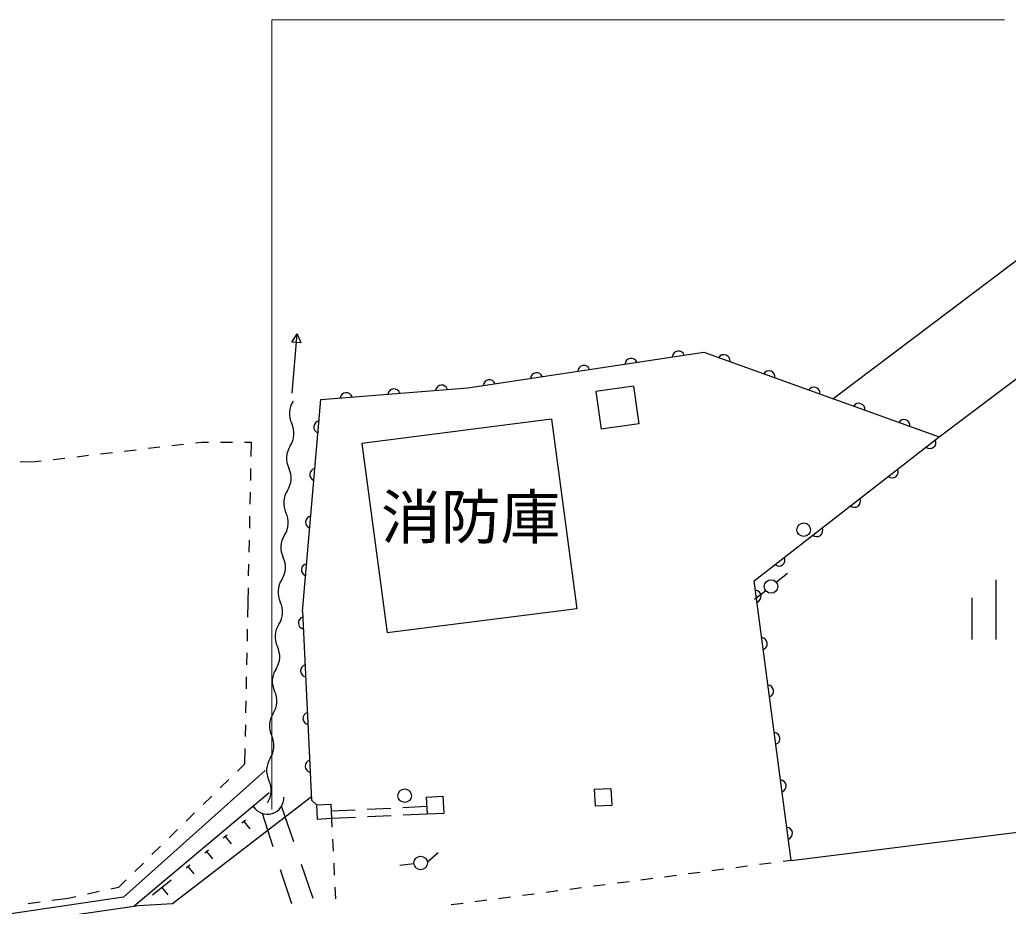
# Model space of a CAD drawing. Units: millimetres, scale not verified. Extents: x 40000 to 680000, y 20000 to 380000.
# Drawn here: x 288164 to 329514, y 304767 to 341840 of the extents above; entities that cross this region are included whole.
import ezdxf
from ezdxf.enums import TextEntityAlignment as Align

# ---------------------------------------------------------------- set-up
doc = ezdxf.new("R2010")
doc.units = ezdxf.units.MM
doc.header["$LTSCALE"] = 1000
doc.layers.add('M-BGD', color=7, linetype='Continuous', lineweight=25)
doc.layers.add('M-STR-HTXT', color=7, linetype='Continuous', lineweight=13)
doc.styles.add('ＭＳ ゴシック', font='')
doc.styles.get('ＭＳ ゴシック').set_extended_font_data('MS Gothic')

msp = doc.modelspace()

# ---------------------------------------------------------------- linework, layer by layer
at = {"layer": 'M-BGD'}
for p, q in [((322184, 325994), (342740, 341508)), ((326626, 324393), (346127, 339154)), ((299549, 328354), (299766, 328712)), ((299923, 328323), (299549, 328354)), ((299563, 326221), (299766, 328712)), ((299766, 328712), (299923, 328323)), ((316775, 327943), (326626, 324393)), ((313844, 326522), (312259, 326300)), ((312259, 326300), (312482, 324715)), ((313844, 326522), (314066, 324937)), ((299996, 317095), (300763, 325962)), ((310404, 325130), (302468, 324122)), ((310404, 325130), (311470, 317202)), ((314066, 324937), (312482, 324715)), ((318889, 318378), (326626, 324393)), ((293032, 323845), (292535, 323787)), ((294025, 323962), (293529, 323904)), ((295018, 324078), (294522, 324020)), ((295770, 324166), (295515, 324137)), ((296064, 324166), (295770, 324166)), ((297064, 324166), (296564, 324166)), ((297859, 324166), (297564, 324166)), ((297846, 323577), (297859, 324166)), ((302468, 324122), (303534, 316194)), ((289059, 323380), (288805, 323350)), ((290052, 323496), (289556, 323438)), ((291046, 323613), (290549, 323554)), ((292039, 323729), (291542, 323671)), ((288805, 323350), (288184, 323342)), ((297825, 322578), (297836, 323078)), ((297803, 321578), (297814, 322078)), ((297782, 320578), (297792, 321078)), ((297760, 319578), (297771, 320078)), ((297739, 318579), (297749, 319078)), ((320287, 318686), (319815, 318314)), ((329006, 315916), (329006, 318416)), ((297715, 317490), (297728, 318079)), ((320439, 306681), (318889, 318378)), ((319371, 317964), (318900, 317592)), ((328006, 315916), (328006, 317666)), ((297703, 316859), (297715, 317490)), ((311470, 317202), (303534, 316194)), ((299996, 317095), (300370, 309204)), ((297684, 315859), (297693, 316359)), ((297665, 314859), (297674, 315359)), ((297646, 313859), (297655, 314359)), ((297627, 312860), (297636, 313359)), ((297608, 311860), (297617, 312360)), ((297586, 310729), (297598, 311360)), ((297268, 310419), (297586, 310729)), ((296553, 309720), (296911, 310069)), ((298599, 309509), (292944, 304776)), ((295838, 309021), (296196, 309370)), ((305170, 309331), (305869, 309364)), ((305170, 309331), (305203, 308632)), ((305869, 309364), (305902, 308665)), ((312195, 309662), (312894, 309695)), ((312195, 309662), (312228, 308963)), ((312894, 309695), (312927, 308996)), ((299630, 307460), (299118, 308957)), ((300579, 309014), (300370, 309204)), ((300579, 309014), (301179, 309042)), ((300579, 309014), (300608, 308414)), ((301179, 309042), (301207, 308443)), ((305188, 308932), (304190, 308884)), ((312228, 308963), (312927, 308996)), ((295123, 308322), (295480, 308671)), ((298298, 308652), (298754, 307259)), ((302192, 308790), (301193, 308742)), ((301207, 308443), (302206, 308490)), ((303690, 308861), (302691, 308813)), ((302705, 308514), (303704, 308561)), ((304204, 308585), (305203, 308632)), ((305203, 308632), (305902, 308665)), ((297457, 308251), (297613, 308376)), ((297535, 308314), (297785, 308002)), ((300608, 308414), (301207, 308443)), ((301207, 308443), (301225, 308067)), ((320439, 306681), (332500, 308190)), ((294408, 307623), (294765, 307972)), ((296678, 307624), (296834, 307749)), ((296756, 307687), (297006, 307375)), ((293692, 306924), (294050, 307273)), ((301249, 307567), (301272, 307068)), ((295899, 306997), (296055, 307122)), ((295977, 307060), (296227, 306748)), ((305670, 307006), (305215, 306615)), ((292977, 306225), (293335, 306574)), ((295120, 306370), (295276, 306495)), ((295198, 306433), (295448, 306121)), ((300439, 305094), (299953, 306513)), ((301296, 306568), (301320, 306069)), ((304654, 306542), (304059, 306464)), ((318609, 306442), (318113, 306377)), ((319600, 306571), (319104, 306506)), ((320439, 306681), (320096, 306636)), ((299064, 306308), (299530, 304883)), ((315634, 306053), (315138, 305988)), ((316625, 306183), (316130, 306118)), ((317617, 306312), (317121, 306247)), ((292302, 305565), (292620, 305876)), ((293717, 305241), (294496, 305868)), ((312659, 305664), (312163, 305600)), ((313651, 305794), (313155, 305729)), ((314642, 305923), (314146, 305859)), ((290189, 305109), (290512, 305179)), ((291001, 305284), (291490, 305390)), ((291979, 305495), (292302, 305565)), ((294107, 305555), (294358, 305243)), ((301343, 305570), (301367, 305070)), ((309684, 305276), (309189, 305211)), ((310676, 305405), (310180, 305341)), ((311667, 305535), (311172, 305470)), ((288517, 304878), (289012, 304946)), ((289508, 305015), (290189, 305109)), ((306710, 304887), (306214, 304823)), ((307701, 305017), (307205, 304952)), ((308693, 305146), (308197, 305082))]:
    msp.add_line(p, q, dxfattribs=at)
for points in [[(300763, 325962), (306902, 326447), (316775, 327943)], [(298424, 310443), (292501, 305147), (265441, 301138)], [(69041, 280892), (87342, 280414), (103187, 280640), (114243, 281180), (127004, 282579), (140842, 284505), (164889, 287732), (186528, 290456), (220128, 294668), (234720, 296678), (265555, 300778), (293135, 304804), (294558, 304882), (300363, 309352)]]:
    msp.add_lwpolyline(points, dxfattribs=at)
for centre in [(320959, 320513), (319593, 318139), (304266, 309388), (304934, 306578)]:
    msp.add_circle(centre, 283, dxfattribs=at)
for centre, radius, start, end in [((315717, 327725), 256, 21.3438, 175.983), ((313740, 327425), 256, 21.29, 175.9292), ((317623, 327578), 256, 352.8635, 147.5028), ((311762, 327126), 256, 21.29, 175.9292), ((319504, 326899), 256, 352.8635, 147.5028), ((307807, 326527), 256, 21.29, 175.9292), ((309785, 326826), 256, 21.29, 175.9292), ((303815, 326148), 256, 17.2148, 171.8541), ((305808, 326305), 256, 17.0117, 171.6509), ((321386, 326221), 256, 352.8635, 147.5028), ((300379, 325370), 936, 146.3989, 206.2902), ((301821, 325989), 256, 17.2148, 171.8541), ((323267, 325543), 256, 352.8635, 147.5028), ((300720, 324811), 256, 97.7411, 252.3803), ((325149, 324865), 256, 352.8635, 147.5028), ((298700, 324540), 936, 326.3989, 26.2903), ((326236, 324161), 256, 230.5393, 25.1786), ((300259, 323504), 936, 146.3989, 206.2902), ((298580, 322674), 936, 326.3989, 26.2903), ((300547, 322819), 256, 97.7411, 252.3803), ((324657, 322934), 256, 230.5393, 25.1786), ((300140, 321638), 936, 146.3989, 206.2902), ((323078, 321706), 256, 230.5393, 25.1786), ((298461, 320809), 936, 326.3989, 26.2903), ((300375, 320826), 256, 97.7411, 252.3803), ((321499, 320479), 256, 230.5393, 25.1786), ((300021, 319772), 936, 146.3989, 206.2902), ((298342, 318943), 936, 326.3989, 26.2903), ((319920, 319251), 256, 230.5393, 25.1786), ((300203, 318834), 256, 97.7411, 252.3803), ((299902, 317907), 936, 146.3989, 206.2902), ((318919, 317727), 256, 290.2298, 84.869), ((298223, 317077), 936, 326.3989, 26.2903), ((300075, 316613), 256, 105.3927, 260.032), ((299783, 316041), 936, 146.3989, 206.2902), ((319181, 315744), 256, 290.2298, 84.869), ((298104, 315211), 936, 326.3989, 26.2903), ((299663, 314175), 936, 146.3989, 206.2902), ((300170, 314615), 256, 105.3927, 260.032), ((319444, 313761), 256, 290.2298, 84.869), ((297984, 313346), 936, 326.3989, 26.2903), ((299544, 312309), 936, 146.3989, 206.2902), ((300265, 312617), 256, 105.3927, 260.032), ((297865, 311480), 936, 326.3989, 26.2903), ((319707, 311779), 256, 290.2298, 84.869), ((299425, 310443), 936, 146.3989, 206.2902), ((300359, 310620), 256, 105.3927, 260.032), ((297746, 309614), 936, 326.3989, 26.2903), ((319970, 309796), 256, 290.2298, 84.869), ((298522, 309305), 690, 211.0507, 2.3745), ((320232, 307813), 256, 290.2298, 84.869)]:
    msp.add_arc(centre, radius, start, end, dxfattribs=at)
at = {"layer": 'M-STR-HTXT'}
msp.add_lwpolyline([(298712, 308813), (298712, 341840), (329365, 341840)], dxfattribs=at)

# ---------------------------------------------------------------- texts
at = {"layer": 'M-BGD', "style": 'ＭＳ ゴシック'}
msp.add_text('消防庫', height=1833, dxfattribs=at).set_placement((307027, 319583), align=Align.BOTTOM_CENTER)

doc.saveas('drawing.dxf')
